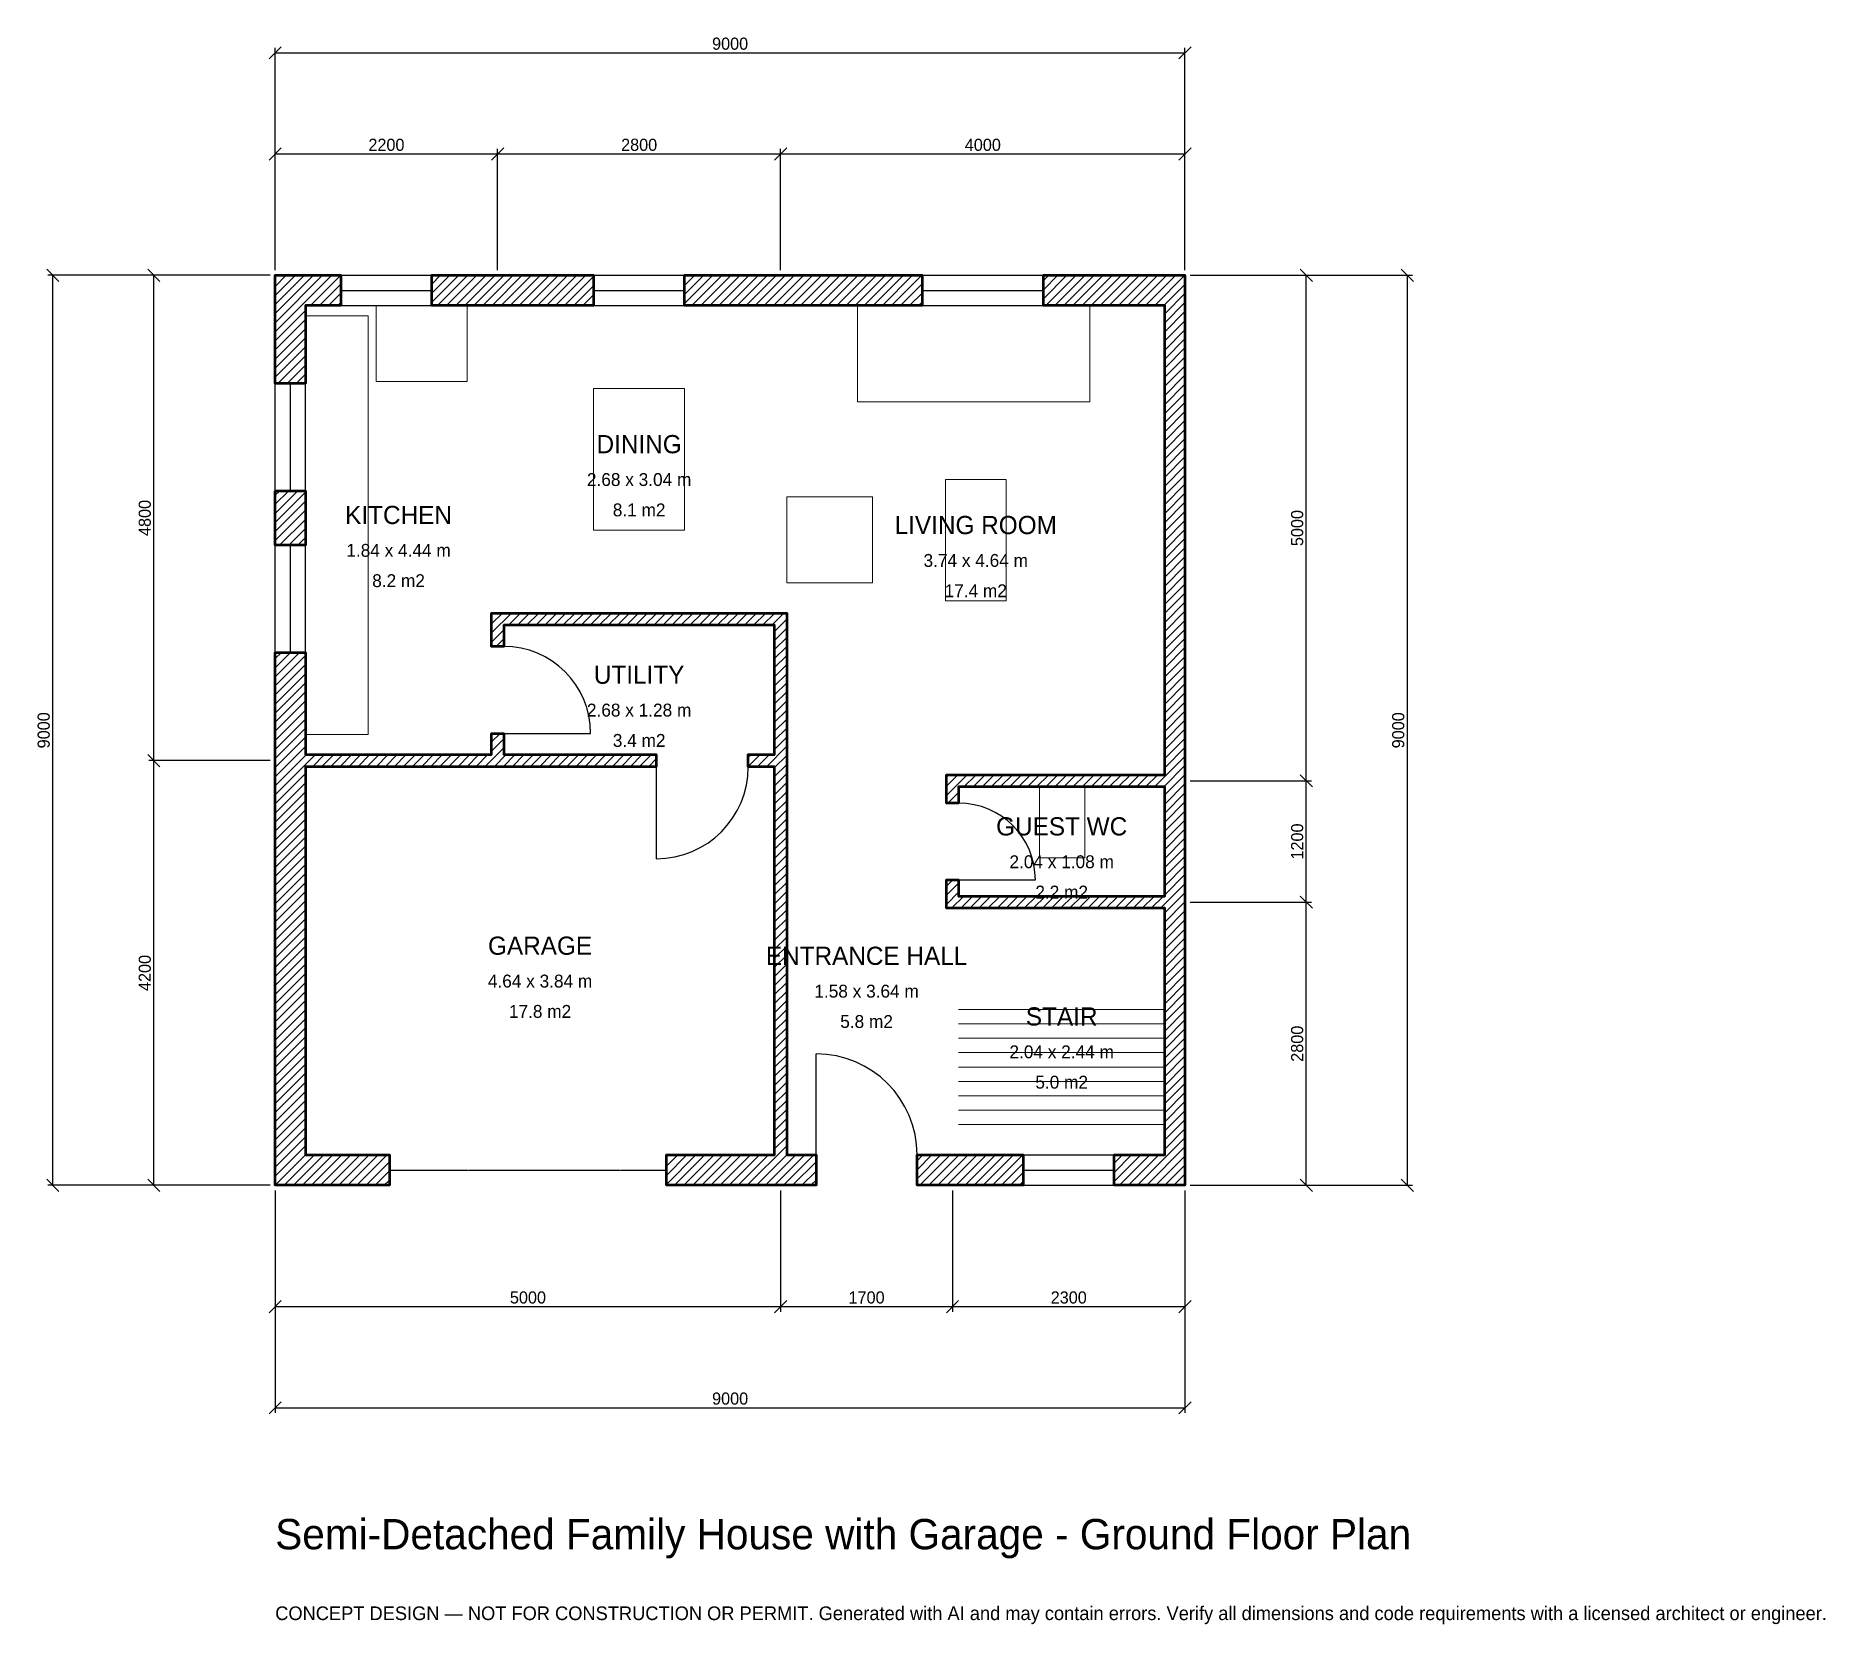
# Model space of a CAD drawing. Header units: millimetres. Extents: x -2369 to 15333, y -4341 to 11369.
import ezdxf
from ezdxf.enums import TextEntityAlignment as Align

# ---------------------------------------------------------------- set-up
doc = ezdxf.new("R2010")
doc.units = ezdxf.units.MM
doc.linetypes.add('DASHED', pattern=[1.524, 1.27, -0.254])
for name, color, linetype, lineweight in [('A-ANNO-DIMS', 1, 'Continuous', 13), ('A-ANNO-TEXT', 7, 'Continuous', 18), ('A-AREA-IDEN', 7, 'Continuous', 18), ('A-DOOR', 2, 'Continuous', 25), ('A-FLOR-FIXT', 9, 'Continuous', 13), ('A-FLOR-STRS', 3, 'Continuous', 18), ('A-FURN', 9, 'Continuous', 13), ('A-GLAZ', 4, 'Continuous', 25), ('A-WALL', 7, 'Continuous', 50), ('A-WALL-PATT', 8, 'Continuous', 13)]:
    doc.layers.add(name, color=color, linetype=linetype, lineweight=lineweight)
doc.dimstyles.new('PLAN', dxfattribs={"dimtxt": 120, "dimasz": 80, "dimexe": 50, "dimexo": 50, "dimgap": 30, "dimtad": 1, "dimdec": 0, "dimtsz": 60, "dimcen": 2.5, "dimclrd": 1, "dimclre": 1, "dimazin": 3, "dimtfac": 1, "dimtmove": 0, "dimatfit": 3})

msp = doc.modelspace()

# ---------------------------------------------------------------- hatches: boundary and pattern name
at = {"layer": 'A-WALL-PATT'}
h = msp.add_hatch(dxfattribs=at)
h.set_pattern_fill('ANSI31', color=8, scale=20)
h.paths.add_polyline_path([(-0.001, 0), (-0.001, 300), (0, 300), (0, 4050), (0, 4140), (-0.001, 4140), (-0.001, 4260), (0, 4260), (0, 4350), (0, 5270), (300, 5270), (300, 4350), (300, 4260), (2140, 4260), (2140, 4470), (2260, 4470), (2260, 4260), (3770, 4260), (3770, 4140), (2260, 4140), (2140, 4140), (300, 4140), (300, 4050), (300, 300), (1130, 300), (1130, 0), (300, 0), (300, -0.001), (0, -0.001), (0, 0), (-0.001, 0)])
h.paths.add_polyline_path([(0, 6870), (300, 6870), (300, 6330), (0, 6330), (0, 6870)])
h.paths.add_polyline_path([(0, 8700), (-0.001, 8700), (-0.001, 9000), (0, 9000), (0, 9000.001), (300, 9000.001), (300, 9000), (650, 9000), (650, 8700), (300, 8700), (300, 7930), (0, 7930), (0, 8700)])
h.paths.add_polyline_path([(2050, 9000), (2350, 9000), (3150, 9000), (3150, 8700), (2350, 8700), (2050, 8700), (1550, 8700), (1550, 9000), (2050, 9000)])
h.paths.add_polyline_path([(4850, 9000), (5150, 9000), (6400, 9000), (6400, 8700), (5150, 8700), (4850, 8700), (4050, 8700), (4050, 9000), (4850, 9000)])
h.paths.add_polyline_path([(8800, 9000), (8800, 9000.001), (9000, 9000.001), (9000, 9000), (9000.001, 9000), (9000.001, 8700), (9000, 8700), (9000, 4100), (9000, 4060), (9000.001, 4060), (9000.001, 3940), (9000, 3940), (9000, 3900), (9000, 2900), (9000, 2860), (9000.001, 2860), (9000.001, 2740), (9000, 2740), (9000, 2700), (9000, 300), (9000.001, 300), (9000.001, 0), (9000, 0), (9000, -0.001), (8800, -0.001), (8800, 0), (8300, 0), (8300, 300), (8800, 300), (8800, 2700), (8800, 2740), (6760, 2740), (6640, 2740), (6640, 2860), (6640, 3020), (6760, 3020), (6760, 2860), (8800, 2860), (8800, 2900), (8800, 3900), (8800, 3940), (6760, 3940), (6760, 3780), (6640, 3780), (6640, 3940), (6640, 4060), (6760, 4060), (8800, 4060), (8800, 4100), (8800, 8700), (7600, 8700), (7600, 9000), (8800, 9000)])
h.paths.add_polyline_path([(6850, 0), (6550, 0), (6350, 0), (6350, 300), (6550, 300), (6850, 300), (7400, 300), (7400, 0), (6850, 0)])
h.paths.add_polyline_path([(5150, 0), (5060, 0), (5060, -0.001), (4940, -0.001), (4940, 0), (4850, 0), (3870, 0), (3870, 300), (4850, 300), (4940, 300), (4940, 3940), (4940, 4060), (4940, 4140), (4680, 4140), (4680, 4260), (4940, 4260), (4940, 5540), (2260, 5540), (2260, 5330), (2140, 5330), (2140, 5540), (2140, 5660), (2260, 5660), (4940, 5660), (5060, 5660), (5060, 5540), (5060, 4260), (5060, 4140), (5060, 4060), (5060, 3940), (5060, 300), (5150, 300), (5350, 300), (5350, 0), (5150, 0)])

# ---------------------------------------------------------------- linework, layer by layer
at = {"layer": 'A-DOOR'}
for p, q in [((2260, 4470), (3120, 4470)), ((3770, 4140), (3770, 3230)), ((6760, 3020), (7520, 3020)), ((5350, 300), (5350, 1300))]:
    msp.add_line(p, q, dxfattribs=at)
at = {"layer": 'A-DOOR', "linetype": 'DASHED'}
msp.add_line((1130, 150), (3870, 150), dxfattribs=at)
at = {"layer": 'A-DOOR'}
for centre, radius, start, end in [((2260, 4470), 860, 0, 90), ((3770, 4140), 910, 270, 360), ((6760, 3020), 760, 0, 90), ((5350, 300), 1000, 0, 90)]:
    msp.add_arc(centre, radius, start, end, dxfattribs=at)
at = {"layer": 'A-FLOR-FIXT'}
for points in [[(300, 4460), (920, 4460), (920, 8600), (300, 8600)], [(7560, 3240), (8010, 3240), (8010, 3940), (7560, 3940)]]:
    msp.add_lwpolyline(points, close=True, dxfattribs=at)
at = {"layer": 'A-FLOR-STRS'}
for p, q in [((6760, 1740), (8800, 1740)), ((6760, 1597.5), (8800, 1597.5)), ((6760, 1455), (8800, 1455)), ((6760, 1312.5), (8800, 1312.5)), ((6760, 1170), (8800, 1170)), ((6760, 1027.5), (8800, 1027.5)), ((6760, 885), (8800, 885)), ((6760, 742.5), (8800, 742.5)), ((6760, 600), (8800, 600))]:
    msp.add_line(p, q, dxfattribs=at)
at = {"layer": 'A-FURN'}
for points in [[(1000, 7950), (1900, 7950), (1900, 8700), (1000, 8700)], [(5760, 7750), (8060, 7750), (8060, 8700), (5760, 8700)], [(3150, 6480), (4050, 6480), (4050, 7880), (3150, 7880)], [(6630, 5780), (7230, 5780), (7230, 6980), (6630, 6980)], [(5060, 5960), (5910, 5960), (5910, 6810), (5060, 6810)]]:
    msp.add_lwpolyline(points, close=True, dxfattribs=at)
at = {"layer": 'A-GLAZ'}
for p, q in [((650, 9000), (1550, 9000)), ((3150, 9000), (4050, 9000)), ((6400, 9000), (7600, 9000)), ((650, 8850), (1550, 8850)), ((650, 8700), (1550, 8700)), ((3150, 8850), (4050, 8850)), ((3150, 8700), (4050, 8700)), ((6400, 8850), (7600, 8850)), ((6400, 8700), (7600, 8700)), ((0, 6870), (0, 7930)), ((150, 6870), (150, 7930)), ((300, 6870), (300, 7930)), ((0, 5270), (0, 6330)), ((150, 5270), (150, 6330)), ((300, 5270), (300, 6330)), ((7400, 300), (8300, 300)), ((7400, 150), (8300, 150)), ((7400, 0), (8300, 0))]:
    msp.add_line(p, q, dxfattribs=at)
at = {"layer": 'A-WALL'}
for points in [[(0, 8700), (-0.001, 8700), (-0.001, 9000), (0, 9000), (0, 9000.001), (300, 9000.001), (300, 9000), (650, 9000), (650, 8700), (300, 8700), (300, 7930), (0, 7930), (0, 8700)], [(2050, 9000), (2350, 9000), (3150, 9000), (3150, 8700), (2350, 8700), (2050, 8700), (1550, 8700), (1550, 9000), (2050, 9000)], [(4850, 9000), (5150, 9000), (6400, 9000), (6400, 8700), (5150, 8700), (4850, 8700), (4050, 8700), (4050, 9000), (4850, 9000)], [(8800, 9000), (8800, 9000.001), (9000, 9000.001), (9000, 9000), (9000.001, 9000), (9000.001, 8700), (9000, 8700), (9000, 4100), (9000, 4060), (9000.001, 4060), (9000.001, 3940), (9000, 3940), (9000, 3900), (9000, 2900), (9000, 2860), (9000.001, 2860), (9000.001, 2740), (9000, 2740), (9000, 2700), (9000, 300), (9000.001, 300), (9000.001, 0), (9000, 0), (9000, -0.001), (8800, -0.001), (8800, 0), (8300, 0), (8300, 300), (8800, 300), (8800, 2700), (8800, 2740), (6760, 2740), (6640, 2740), (6640, 2860), (6640, 3020), (6760, 3020), (6760, 2860), (8800, 2860), (8800, 2900), (8800, 3900), (8800, 3940), (6760, 3940), (6760, 3780), (6640, 3780), (6640, 3940), (6640, 4060), (6760, 4060), (8800, 4060), (8800, 4100), (8800, 8700), (7600, 8700), (7600, 9000), (8800, 9000)], [(0, 6870), (300, 6870), (300, 6330), (0, 6330), (0, 6870)], [(5150, 0), (5060, 0), (5060, -0.001), (4940, -0.001), (4940, 0), (4850, 0), (3870, 0), (3870, 300), (4850, 300), (4940, 300), (4940, 3940), (4940, 4060), (4940, 4140), (4680, 4140), (4680, 4260), (4940, 4260), (4940, 5540), (2260, 5540), (2260, 5330), (2140, 5330), (2140, 5540), (2140, 5660), (2260, 5660), (4940, 5660), (5060, 5660), (5060, 5540), (5060, 4260), (5060, 4140), (5060, 4060), (5060, 3940), (5060, 300), (5150, 300), (5350, 300), (5350, 0), (5150, 0)], [(-0.001, 0), (-0.001, 300), (0, 300), (0, 4050), (0, 4140), (-0.001, 4140), (-0.001, 4260), (0, 4260), (0, 4350), (0, 5270), (300, 5270), (300, 4350), (300, 4260), (2140, 4260), (2140, 4470), (2260, 4470), (2260, 4260), (3770, 4260), (3770, 4140), (2260, 4140), (2140, 4140), (300, 4140), (300, 4050), (300, 300), (1130, 300), (1130, 0), (300, 0), (300, -0.001), (0, -0.001), (0, 0), (-0.001, 0)], [(6850, 0), (6550, 0), (6350, 0), (6350, 300), (6550, 300), (6850, 300), (7400, 300), (7400, 0), (6850, 0)]]:
    msp.add_lwpolyline(points, close=True, dxfattribs=at)

# ---------------------------------------------------------------- texts
at = {"layer": 'A-ANNO-TEXT'}
for s, height, p in [('Semi-Detached Family House with Garage - Ground Floor Plan', 300, (0, -3600)), ('CONCEPT DESIGN — NOT FOR CONSTRUCTION OR PERMIT. Generated with AI and may contain errors. Verify all dimensions and code requirements with a licensed architect or engineer.', 135, (0, -4300))]:
    msp.add_text(s, height=height, dxfattribs=at).set_placement(p)
at = {"layer": 'A-AREA-IDEN'}
for s, height, p in [('DINING', 180, (3600, 7330)), ('2.68 x 3.04 m', 127.5, (3600, 6980)), ('8.1 m2', 127.5, (3600, 6680)), ('KITCHEN', 180, (1220, 6630)), ('LIVING ROOM', 180, (6930, 6530)), ('1.84 x 4.44 m', 127.5, (1220, 6280)), ('3.74 x 4.64 m', 127.5, (6930, 6180)), ('8.2 m2', 127.5, (1220, 5980)), ('17.4 m2', 127.5, (6930, 5880)), ('UTILITY', 180, (3600, 5050)), ('2.68 x 1.28 m', 127.5, (3600, 4700)), ('3.4 m2', 127.5, (3600, 4400)), ('GUEST WC', 180, (7780, 3550)), ('2.04 x 1.08 m', 127.5, (7780, 3200)), ('2.2 m2', 127.5, (7780, 2900)), ('GARAGE', 180, (2620, 2370)), ('ENTRANCE HALL', 180, (5850, 2270)), ('4.64 x 3.84 m', 127.5, (2620, 2020)), ('1.58 x 3.64 m', 127.5, (5850, 1920)), ('17.8 m2', 127.5, (2620, 1720)), ('5.8 m2', 127.5, (5850, 1620)), ('STAIR', 180, (7780, 1670)), ('2.04 x 2.44 m', 127.5, (7780, 1320)), ('5.0 m2', 127.5, (7780, 1020))]:
    msp.add_text(s, height=height, dxfattribs=at).set_placement(p, align=Align.MIDDLE_CENTER)

# ---------------------------------------------------------------- dimensions: what is measured, and where the dimension line sits
at = {"layer": 'A-ANNO-DIMS'}
for base, p1, p2, text in [((0, 11200), (0, 9000), (9000, 9000), '9000'), ((0, 10200), (0, 9000), (2200, 9000), '2200'), ((2200, 10200), (2200, 9000), (5000, 9000), '2800'), ((5000, 10200), (5000, 9000), (9000, 9000), '4000'), ((0, -1200), (0, 0), (5000, 0), '5000'), ((0, -2200), (0, 0), (9000, 0), '9000'), ((5000, -1200), (5000, 0), (6700, 0), '1700'), ((6700, -1200), (6700, 0), (9000, 0), '2300')]:
    msp.add_linear_dim(base=base, p1=p1, p2=p2, text=text, dimstyle='PLAN', dxfattribs=at).render()
for base, p1, p2, text in [((-2200, 0), (0, 0), (0, 9000), '9000'), ((-1200, 4200), (0, 4200), (0, 9000), '4800'), ((10200, 4000), (9000, 4000), (9000, 9000), '5000'), ((11200, 0), (9000, 0), (9000, 9000), '9000'), ((-1200, 0), (0, 0), (0, 4200), '4200'), ((10200, 2800), (9000, 2800), (9000, 4000), '1200'), ((10200, 0), (9000, 0), (9000, 2800), '2800')]:
    msp.add_linear_dim(base=base, p1=p1, p2=p2, angle=90, text=text, dimstyle='PLAN', dxfattribs=at).render()

doc.saveas('drawing.dxf')
